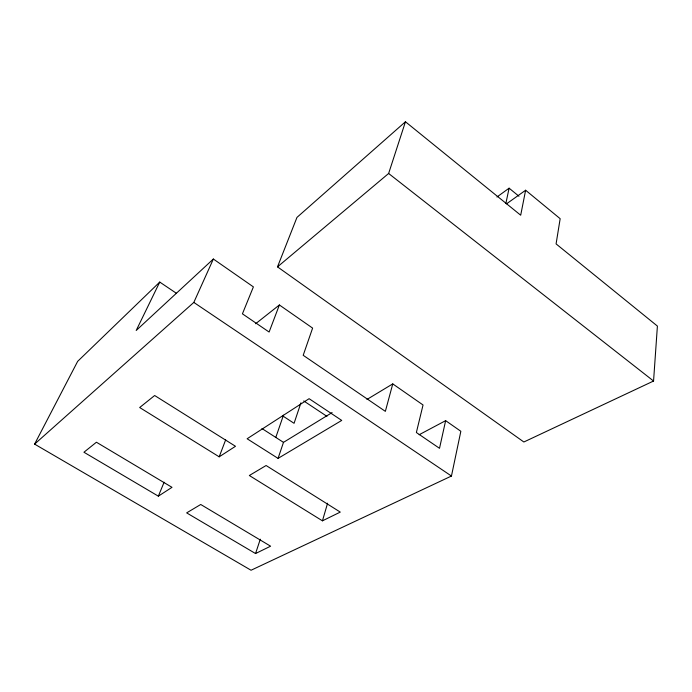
<?xml version="1.0" encoding="UTF-8"?>
<svg xmlns="http://www.w3.org/2000/svg" width="692" height="692" viewBox="0 0 692 692"><rect width="100%" height="100%" fill="white"/><g stroke="black" fill="none" stroke-linecap="round" stroke-linejoin="round"><path stroke-width="1.04" d="M525.617 190.239L520.695 215.212L405.451 121.757L296.963 217.409L277.501 266.87L523.861 441.998L653.559 381.024L657.4 326.07L556.083 243.904L560.165 218.698L525.617 190.239L506.509 203.855M176.443 293.313L159.74 282.077L77.668 361.345L34.6 444.117L251.049 570.243L451.452 476.035L460.846 431.28L445.639 420.658L419.162 434.723M505.861 203.457L509.104 188.181L518.957 196.243M445.639 420.658L439.515 448.312L416.368 432.517L423.046 404.976L392.762 383.896L366.976 399.448M392.762 383.896L385.358 411.359L303.2 355.299L312.611 328.103L279.386 304.973L255.633 323.735M322.437 520.825L340.274 512.097L266.1 465.517L249.336 475.508L322.437 520.825L327.593 503.205M277.501 266.87L388.627 173.476L405.451 121.757M255.547 553.548L270.598 546.187L200.732 504.485L186.658 512.876L255.547 553.548L260.304 539.206M300.933 402.83L294.074 423.305L282.535 415.788M278.063 458.381L341.727 420.425L309.099 398.687L247.122 438.763L278.063 458.381L283.486 442.361L332.099 412.579M275.771 437.5L283.46 415.226M279.386 304.973L269.11 332.039L242.425 313.831L253.393 286.886L213.361 259.024L136.203 330.473L159.74 282.077M219.191 456.824L235.488 446.288L154.653 395.513L139.68 407.527L219.191 456.824L225.67 439.835M158.347 496.164L172.005 487.332L96.422 442.223L83.94 452.239L158.347 496.164L164.116 482.22M34.6 444.117L193.821 302.421L213.361 259.024M496.968 196.995L509.104 188.181M261.948 428.53L283.486 442.361M303.745 400.945L326.944 416.35M193.821 302.421L451.452 476.035M388.627 173.476L653.559 381.024"/></g></svg>
